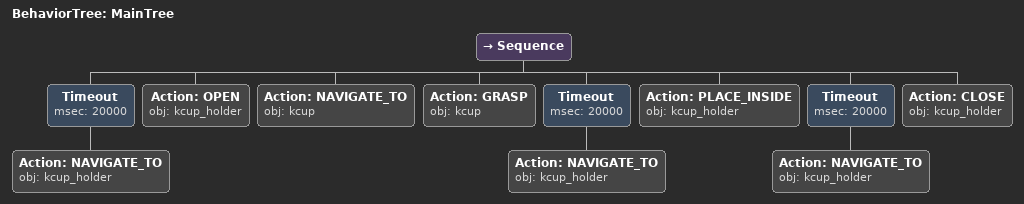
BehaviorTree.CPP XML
<root main_tree_to_execute="MainTree">
  <BehaviorTree ID="MainTree">
    <Sequence>
      <!-- Timeout: NAVIGATE_TO kcup_holder within 20s -->
      <Timeout msec="20000">
        <!-- Navigate to kcup_holder -->
        <Action ID="NAVIGATE_TO" obj="kcup_holder" />
      </Timeout>
      <!-- Open kcup_holder -->
      <Action ID="OPEN" obj="kcup_holder" />
      <!-- Navigate to kcup -->
      <Action ID="NAVIGATE_TO" obj="kcup" />
      <!-- Grasp kcup -->
      <Action ID="GRASP" obj="kcup" />
      <!-- Timeout: NAVIGATE_TO kcup_holder within 20s -->
      <Timeout msec="20000">
        <!-- Navigate to kcup_holder -->
        <Action ID="NAVIGATE_TO" obj="kcup_holder" />
      </Timeout>
      <!-- Place inside kcup_holder -->
      <Action ID="PLACE_INSIDE" obj="kcup_holder" />
      <!-- Timeout: NAVIGATE_TO kcup_holder within 20s -->
      <Timeout msec="20000">
        <!-- Navigate to kcup_holder -->
        <Action ID="NAVIGATE_TO" obj="kcup_holder" />
      </Timeout>
      <!-- Close kcup_holder -->
      <Action ID="CLOSE" obj="kcup_holder" />
    </Sequence>
  </BehaviorTree>
</root>
